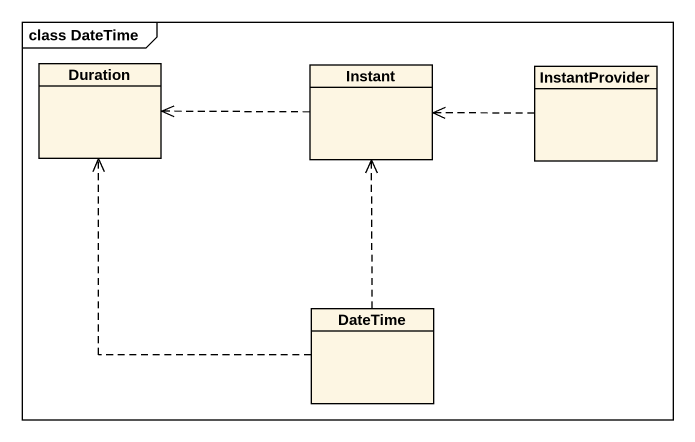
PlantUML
@startuml
mainframe class DateTime
hide circle
hide empty members
class Duration
class Instant
class InstantProvider
class DateTime
Instant .left.> Duration
InstantProvider .left.> Instant
DateTime .up.> Duration
DateTime .up.> Instant
@enduml
